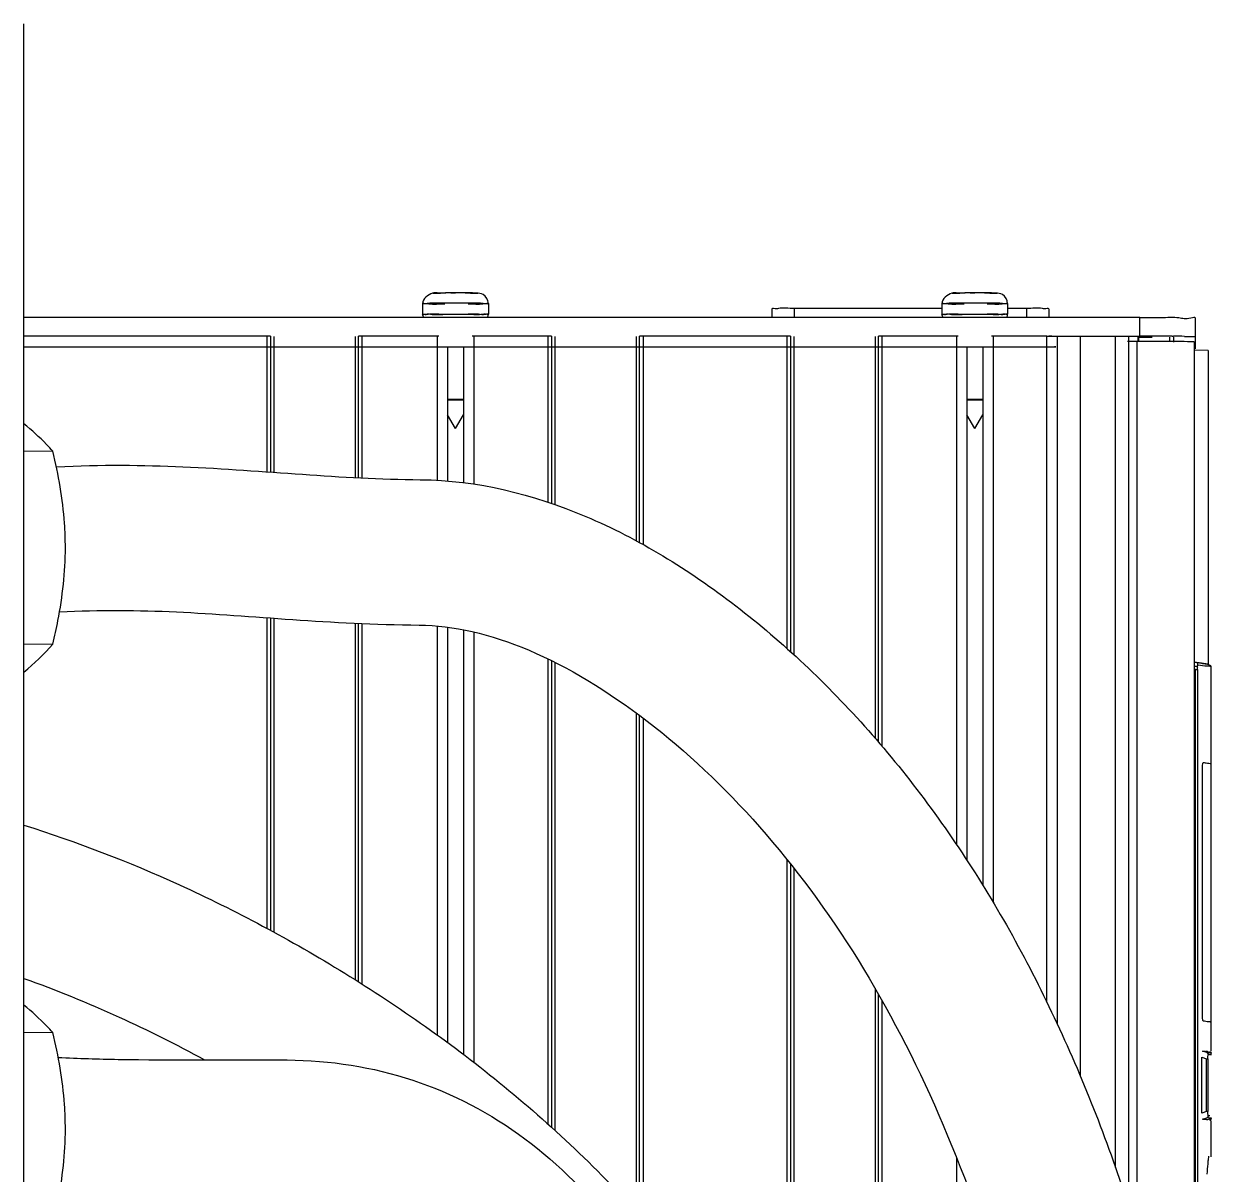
# Model space of a CAD drawing. Header units: millimetres. Extents: x 2513 to 2669, y 1505 to 1675.
# Drawn here: x 2525.7148 to 2525.8866, y 1507.386 to 1507.5512 of the extents above; entities that cross this region are included whole.
import ezdxf

# ---------------------------------------------------------------- set-up
doc = ezdxf.new("R2010")
doc.units = ezdxf.units.MM

msp = doc.modelspace()

# ---------------------------------------------------------------- linework, layer by layer
at = {"linetype": 'Continuous'}
for p, q in [((2525.7148016157, 1507.152174096387), (2525.714799458579, 1507.551224459443)), ((2525.777510326543, 1507.512570438643), (2525.77676504843, 1507.512570694308)), ((2525.778164391576, 1507.512567982644), (2525.7776364068, 1507.512569606368)), ((2525.852078502913, 1507.512570438643), (2525.851333224799, 1507.512570694308)), ((2525.852732567945, 1507.512567982644), (2525.852204583169, 1507.512569606368)), ((2525.77204239726, 1507.511052365737), (2525.77204239726, 1507.509511343753)), ((2525.775231316542, 1507.511089637544), (2525.77495776807, 1507.511088776244)), ((2525.776916164795, 1507.511091755556), (2525.776613908186, 1507.51109175555)), ((2525.7814876996, 1507.511052365737), (2525.7814876996, 1507.509511343753)), ((2525.822210176109, 1507.510316226319), (2525.822210176109, 1507.509053650335)), ((2525.825391751634, 1507.510342776516), (2525.825391751634, 1507.509053650335)), ((2525.846610573629, 1507.510342776516), (2525.825391751634, 1507.510342776516)), ((2525.846610573629, 1507.511052365737), (2525.846610573629, 1507.509511343753)), ((2525.849799492912, 1507.511089637544), (2525.84952594444, 1507.511088776244)), ((2525.851484341164, 1507.511091755556), (2525.851182084556, 1507.51109175555)), ((2525.85605587597, 1507.511052365737), (2525.85605587597, 1507.509511343753)), ((2525.858798294648, 1507.510342776516), (2525.85605587597, 1507.510342776516)), ((2525.858798294648, 1507.509053650335), (2525.858798294648, 1507.510342776516)), ((2525.861979870173, 1507.510316226319), (2525.861979870173, 1507.509053650335)), ((2525.875024329826, 1507.509053650335), (2525.714799686539, 1507.509053650335)), ((2525.775859989496, 1507.509550017616), (2525.77691357914, 1507.509550734273)), ((2525.850428165866, 1507.509550017616), (2525.85148175551, 1507.509550734273)), ((2525.875024329826, 1507.506369289458), (2525.875024329826, 1507.509053650335)), ((2525.882978268639, 1507.508987274843), (2525.882978268639, 1507.504524418722)), ((2525.749965106274, 1507.506368758491), (2525.71479970105, 1507.506369289458)), ((2525.749721656466, 1507.486881187533), (2525.749721656466, 1507.506369289458)), ((2525.750155181173, 1507.506367172113), (2525.749965106274, 1507.506368758491)), ((2525.750218777642, 1507.50636514099), (2525.750155181173, 1507.506367172113)), ((2525.750218777642, 1507.50636514099), (2525.750218777642, 1507.48684608064)), ((2525.750715898818, 1507.486810659641), (2525.750715898818, 1507.506323656308)), ((2525.762348534332, 1507.506323656308), (2525.762348534332, 1507.486050267471)), ((2525.762909023677, 1507.506367171183), (2525.762845655508, 1507.50636514099)), ((2525.762845655508, 1507.486025705012), (2525.762845655508, 1507.50636514099)), ((2525.763098908795, 1507.506368755811), (2525.762909023677, 1507.506367171183)), ((2525.774130306198, 1507.506369289458), (2525.763098908795, 1507.506368755811)), ((2525.763342776683, 1507.506369289458), (2525.763342776683, 1507.486001142554)), ((2525.774130306198, 1507.506369289458), (2525.774130306198, 1507.485656623667)), ((2525.774378866786, 1507.506365696779), (2525.774130306198, 1507.506369289458)), ((2525.779399790661, 1507.506369289458), (2525.779151230073, 1507.506365696779)), ((2525.779399790661, 1507.506369289458), (2525.779399790661, 1507.485109099592)), ((2525.79032620779, 1507.506368760652), (2525.779399790661, 1507.506369289458)), ((2525.79008292473, 1507.482511158226), (2525.79008292473, 1507.506369289458)), ((2525.79051609763, 1507.506367176064), (2525.79032620779, 1507.506368760652)), ((2525.790580045905, 1507.50636514099), (2525.79051609763, 1507.506367176064)), ((2525.790580045905, 1507.50636514099), (2525.790580045905, 1507.482335493807)), ((2525.791077167081, 1507.482159829389), (2525.791077167081, 1507.506323656308)), ((2525.802709802595, 1507.506323656308), (2525.802709802595, 1507.476974462424)), ((2525.80327029194, 1507.506367171183), (2525.80320692377, 1507.50636514099)), ((2525.80320692377, 1507.476700410467), (2525.80320692377, 1507.50636514099)), ((2525.803460177058, 1507.506368755811), (2525.80327029194, 1507.506367171183)), ((2525.824632540131, 1507.506368760652), (2525.803460177058, 1507.506368755811)), ((2525.803704044946, 1507.506369289458), (2525.803704044946, 1507.47642635851)), ((2525.824389257071, 1507.461478908757), (2525.824389257071, 1507.506369289458)), ((2525.824822429972, 1507.506367176064), (2525.824632540131, 1507.506368760652)), ((2525.824886378247, 1507.50636514099), (2525.824822429972, 1507.506367176064)), ((2525.824886378247, 1507.50636514099), (2525.824886378247, 1507.461025816985)), ((2525.825383499423, 1507.460572725213), (2525.825383499423, 1507.506323656308)), ((2525.837016134936, 1507.506323656308), (2525.837016134936, 1507.448606255009)), ((2525.837576624282, 1507.506367171183), (2525.837513256112, 1507.50636514099)), ((2525.837513256112, 1507.448026629714), (2525.837513256112, 1507.50636514099)), ((2525.8377665094, 1507.506368755811), (2525.837576624282, 1507.506367171183)), ((2525.848698482568, 1507.506369289458), (2525.8377665094, 1507.506368755811)), ((2525.838010377288, 1507.506369289458), (2525.838010377288, 1507.447447004419)), ((2525.848698482568, 1507.506369289458), (2525.848698482568, 1507.433336334721)), ((2525.848947043155, 1507.506365696779), (2525.848698482568, 1507.506369289458)), ((2525.853967967031, 1507.506369289458), (2525.853719406443, 1507.506365696779)), ((2525.853967967031, 1507.506369289458), (2525.853967967031, 1507.425036000643)), ((2525.861679599038, 1507.506369289458), (2525.853967967031, 1507.506369289458)), ((2525.861679599038, 1507.410711803242), (2525.861679599038, 1507.506369289458)), ((2525.86168328768, 1507.504828267474), (2525.86168328768, 1507.506369289458)), ((2525.86168328768, 1507.506369289458), (2525.875024329826, 1507.506369289458)), ((2525.863170962566, 1507.506356844053), (2525.863170962566, 1507.407579452259)), ((2525.863174651207, 1507.506356844053), (2525.863174651207, 1507.504815822069)), ((2525.866495420661, 1507.506284245859), (2525.866495420661, 1507.400028556758)), ((2525.866508463956, 1507.399997573402), (2525.866508463956, 1507.506280704519)), ((2525.87155581048, 1507.386923658822), (2525.87155581048, 1507.506339805459)), ((2525.87339555009, 1507.506331035286), (2525.87339555009, 1507.5056181543)), ((2525.873405405005, 1507.505608939324), (2525.873405405005, 1507.381453832421)), ((2525.875033876842, 1507.505617533545), (2525.87453992815, 1507.5056181543)), ((2525.874588977962, 1507.505618035064), (2525.874588977962, 1507.377675164203)), ((2525.874797933334, 1507.5056181543), (2525.874797933334, 1507.506287359596)), ((2525.874847056415, 1507.506284245859), (2525.874847056415, 1507.5056181543)), ((2525.874847609667, 1507.506244005717), (2525.876835541118, 1507.506244005717)), ((2525.880000912623, 1507.505596724413), (2525.879186378568, 1507.505602473902)), ((2525.879370859114, 1507.50560029617), (2525.879370859114, 1507.506244005717)), ((2525.879696356184, 1507.50635663149), (2525.879890144181, 1507.506355419197)), ((2525.87986798029, 1507.506239857249), (2525.87986798029, 1507.50549420145)), ((2525.882850707345, 1507.505552601767), (2525.882850707345, 1507.342036971187)), ((2525.71479970938, 1507.504828267474), (2525.86168328768, 1507.504828267474)), ((2525.775621669725, 1507.5048116736), (2525.775621669725, 1507.485553009298)), ((2525.777908427134, 1507.5048116736), (2525.777908427134, 1507.485332322582)), ((2525.850189846095, 1507.5048116736), (2525.850189846095, 1507.431104794318)), ((2525.852476603503, 1507.5048116736), (2525.852476603503, 1507.427512359608)), ((2525.884839192048, 1507.50431786179), (2525.882857321785, 1507.504334381273)), ((2525.884839192048, 1507.50431786179), (2525.884839192048, 1507.459218582332)), ((2525.77676504843, 1507.493106916173), (2525.775621669725, 1507.495087214238)), ((2525.77676504843, 1507.493106916173), (2525.777908427134, 1507.495087214238)), ((2525.851333224799, 1507.493106916173), (2525.850189846095, 1507.495087214238)), ((2525.851333224799, 1507.493106916173), (2525.852476603503, 1507.495087214238)), ((2525.714799790139, 1507.489888419499), (2525.718957546146, 1507.489853723859)), ((2525.749721656466, 1507.421267021896), (2525.749721656466, 1507.465916479257)), ((2525.750218777642, 1507.465881018728), (2525.750218777642, 1507.421001186721)), ((2525.750715898818, 1507.420735351546), (2525.750715898818, 1507.46584576955)), ((2525.762348534332, 1507.465131057696), (2525.762348534332, 1507.413911700484)), ((2525.762845655508, 1507.413596907345), (2525.762845655508, 1507.465108817354)), ((2525.763342776683, 1507.465086577011), (2525.763342776683, 1507.413282114206)), ((2525.774130306198, 1507.464729380047), (2525.774130306198, 1507.40599063029)), ((2525.775621669725, 1507.464569193981), (2525.775621669725, 1507.404898915318)), ((2525.777908427134, 1507.464195041627), (2525.777908427134, 1507.403183739839)), ((2525.779399790661, 1507.463862192793), (2525.779399790661, 1507.402060367059)), ((2525.714799940019, 1507.462161779409), (2525.718957245696, 1507.462127087527)), ((2525.79008292473, 1507.393146239746), (2525.79008292473, 1507.459986856422)), ((2525.790580045905, 1507.459736929076), (2525.790580045905, 1507.392705263046)), ((2525.791077167081, 1507.392261345397), (2525.791077167081, 1507.45948700173)), ((2525.883106225671, 1507.459473120503), (2525.882850707345, 1507.459482117551)), ((2525.882850707345, 1507.458947446317), (2525.883106225671, 1507.458938598193)), ((2525.883191381111, 1507.459463941411), (2525.883106225671, 1507.459473120503)), ((2525.883127519558, 1507.459471622862), (2525.883106226721, 1507.459473120452)), ((2525.883106226721, 1507.45893859814), (2525.883249969867, 1507.458895161137)), ((2525.883249955364, 1507.459429973391), (2525.883127519558, 1507.459471622862)), ((2525.883354154991, 1507.459321448835), (2525.883249955364, 1507.459429973391)), ((2525.883249969867, 1507.458895161137), (2525.88335417162, 1507.458786406694)), ((2525.883310149889, 1507.45848849824), (2525.883320860247, 1507.458829411124)), ((2525.883320860247, 1507.458829411124), (2525.883351484849, 1507.459087031985)), ((2525.883351484849, 1507.459087031985), (2525.883392104168, 1507.459175326535)), ((2525.883392103693, 1507.459175377819), (2525.883354154991, 1507.459321448835)), ((2525.883392104168, 1507.459175326535), (2525.883416003362, 1507.459172767016)), ((2525.883675052409, 1507.459408508366), (2525.883556798483, 1507.459422657749)), ((2525.885244435909, 1507.458850352694), (2525.885244435909, 1507.403667011788)), ((2525.8830243592, 1507.458490692896), (2525.882850707345, 1507.458496807345)), ((2525.8830243592, 1507.340855495913), (2525.8830243592, 1507.458490692896)), ((2525.8830243592, 1507.458490692896), (2525.883310149889, 1507.458488498241)), ((2525.883310149889, 1507.458488498241), (2525.883310149889, 1507.338911061554)), ((2525.802709802595, 1507.452248831248), (2525.802709802595, 1507.380568311588)), ((2525.80320692377, 1507.380014690732), (2525.80320692377, 1507.451878820262)), ((2525.803704044946, 1507.451508809276), (2525.803704044946, 1507.379461069877)), ((2525.884044525091, 1507.444673950823), (2525.884075059746, 1507.445000865035)), ((2525.884075059746, 1507.445000865035), (2525.884115973284, 1507.445116337372)), ((2525.8840335073, 1507.444232083976), (2525.884044525091, 1507.444673950823)), ((2525.8840335073, 1507.408872691954), (2525.8840335073, 1507.444232083976)), ((2525.824389257071, 1507.350082999735), (2525.824389257071, 1507.431158779324)), ((2525.824886378247, 1507.430544058741), (2525.824886378247, 1507.349150772629)), ((2525.825383499423, 1507.348207784905), (2525.825383499423, 1507.42992933816)), ((2525.837016134936, 1507.412683750384), (2525.837016134936, 1507.320191725407)), ((2525.837513256112, 1507.31858113099), (2525.837513256112, 1507.411807807986)), ((2525.838010377288, 1507.410931865589), (2525.838010377288, 1507.316788059384)), ((2525.88404449534, 1507.408429416104), (2525.8840335073, 1507.408872691954)), ((2525.884075023618, 1507.408096671792), (2525.88404449534, 1507.408429416104)), ((2525.884116108424, 1507.407973220566), (2525.884075023618, 1507.408096671792)), ((2525.714800241582, 1507.406374973645), (2525.718957997589, 1507.406340278005)), ((2525.883924954263, 1507.394768181479), (2525.883924954263, 1507.40278274815)), ((2525.883924954263, 1507.40278274815), (2525.884607778254, 1507.402540727515)), ((2525.884669981335, 1507.403444847007), (2525.884043189046, 1507.403667011788)), ((2525.884607778254, 1507.402540729018), (2525.884802661059, 1507.40253862874)), ((2525.884607778254, 1507.395006054197), (2525.884607778254, 1507.402540727515)), ((2525.884669980937, 1507.40344484919), (2525.884770701064, 1507.403382788478)), ((2525.884735038847, 1507.403439062345), (2525.884669981335, 1507.403444847007)), ((2525.884746611003, 1507.403592630584), (2525.885336292689, 1507.403374872104)), ((2525.884770701064, 1507.403382788478), (2525.884839930288, 1507.403284753557)), ((2525.884802661059, 1507.402538627236), (2525.884810339216, 1507.402851191451)), ((2525.884802661059, 1507.40253862874), (2525.884802661059, 1507.395003953916)), ((2525.884810339216, 1507.402851191451), (2525.884832879365, 1507.403082934611)), ((2525.884832879365, 1507.403082934611), (2525.884865173171, 1507.403165231643)), ((2525.884839930288, 1507.403284753557), (2525.884864983038, 1507.403164748008)), ((2525.884920833179, 1507.40342156732), (2525.884886670289, 1507.403424903623)), ((2525.885218495796, 1507.403500650588), (2525.885231737857, 1507.403495590209)), ((2525.885244435909, 1507.403500650645), (2525.885244435909, 1507.403281573609)), ((2525.884607778254, 1507.395006054197), (2525.883924954263, 1507.394768181479)), ((2525.88404318945, 1507.393868144771), (2525.884669981669, 1507.394086497287)), ((2525.884802661059, 1507.395003953916), (2525.884607778254, 1507.395006054194)), ((2525.884773590241, 1507.394151462213), (2525.884669980697, 1507.394086494892)), ((2525.885336293027, 1507.394014954137), (2525.884746613709, 1507.393793610021)), ((2525.884841505078, 1507.394250527081), (2525.884773590241, 1507.394151462213)), ((2525.884810373216, 1507.39468939114), (2525.884802661059, 1507.395003953918)), ((2525.88483296575, 1507.394453908155), (2525.884810373216, 1507.39468939114)), ((2525.884865168632, 1507.394366384527), (2525.88483296575, 1507.394453908155)), ((2525.884864983104, 1507.394366901516), (2525.884841505078, 1507.394250527081)), ((2525.885103797293, 1507.393733526903), (2525.885094679795, 1507.393735571188)), ((2525.885244435909, 1507.394122443078), (2525.885244435909, 1507.393842093999)), ((2525.885244435909, 1507.39359501845), (2525.885244435909, 1507.38845345569)), ((2525.848698482568, 1507.388402234881), (2525.848698482568, 1507.199694843057)), ((2525.88489204623, 1507.388574602264), (2525.884841929604, 1507.38800893595))]:
    msp.add_line(p, q, dxfattribs=at)
for centre, radius, start, end in [((2525.7760023254, 1507.33217754625), 0.1803915651920694, 90.19819900199296, 90.5598786649135), ((2525.775526638243, 1507.637039746537), 0.1245195423650433, 269.4079244007722, 269.5773362994533), ((2525.776769351613, 1507.141918760631), 0.3706518817733171, 90.0006651946367, 90.21502900984717), ((2525.775791835715, 1507.448452419714), 0.06412117465421854, 89.70858209312568, 90.20976723664616), ((2525.776951170795, 1507.671840369448), 0.1592697838904345, 269.7002617461345, 269.9330442430223), ((2525.776708292374, 1507.098397347431), 0.4141732988364471, 89.87160668468863, 89.99214849762812), ((2525.777533800572, 1507.332948596302), 0.1796204932483733, 89.43973710297684, 89.7988521467916), ((2525.778003719833, 1507.637006398843), 0.1244861937159664, 270.4226673353603, 270.5922525124068), ((2525.850570501772, 1507.332177545879), 0.1803915655637172, 90.19819900199296, 90.55987865707708), ((2525.850094814613, 1507.637039746527), 0.1245195423553991, 269.4079244007722, 269.5773362994533), ((2525.851337527983, 1507.141918760292), 0.3706518821124532, 90.0006651946367, 90.21502900984717), ((2525.850360012085, 1507.448452419776), 0.06412117459158127, 89.70858209312568, 90.20976723664616), ((2525.851519347164, 1507.671840369162), 0.1592697836049876, 269.7002617461345, 269.9330442430223), ((2525.851276468743, 1507.098397347429), 0.4141732988388331, 89.87160668468863, 89.99214849762812), ((2525.852101976942, 1507.332948596302), 0.1796204932483733, 89.43973710297684, 89.7988521467916), ((2525.852571896213, 1507.637006397801), 0.1244861926742986, 270.4226673353603, 270.5922525124068), ((2525.775940487234, 1507.823135008775), 0.3136616163001711, 269.5417394284224, 269.8212245891391), ((2525.777589609629, 1507.195887679527), 0.3136616155036835, 89.54173942842245, 89.82122458913918), ((2525.850508663601, 1507.823135008176), 0.3136616157016372, 269.5417394284224, 269.8212245891391), ((2525.852157785997, 1507.195887679129), 0.3136616159011816, 89.54173942842245, 89.82122458913918), ((2525.86244508484, 1507.437981616495), 0.06838601074853551, 90.02640638502254, 90.38522937823959), ((2525.874581105475, 1507.403993616331), 0.1016244354704678, 90.35277575702057, 90.6130532494068), ((2525.874553846916, 1507.417399557588), 0.08821859781047199, 90.00903988870841, 90.38868077595761), ((2525.87505238495, 1506.598301017443), 0.9080682724481826, 89.84788820941137, 90.0017701785549), ((2525.873606319559, 1506.502567933509), 1.003050615897755, 89.7804250739598, 89.91845572271718), ((2525.874707356411, 1506.785853129647), 0.7197632806656324, 89.6434512170587, 89.7816506524719), ((2525.875775161772, 1506.84416796201), 0.662200279185686, 89.6607231851626, 89.85394785501593), ((2525.877994327465, 1507.19466606153), 0.3116951231639146, 89.36225256028823, 89.65150893132903), ((2525.878294624433, 1507.264290465946), 0.241312291014825, 89.15166516080447, 89.59486553129851), ((2525.776761089055, 1507.752859477042), 0.2556396296145706, 269.7428852634, 270.0008874029527), ((2525.776777513055, 1507.267846635072), 0.2294130380194566, 90.00311303517071, 90.28574909112523), ((2525.776769007806, 1507.24162004362), 0.2556396291642782, 89.74288526340003, 90.00088740295267), ((2525.776752583806, 1507.726632884968), 0.2294130378486457, 270.0031130351707, 270.2857490911252), ((2525.851329265425, 1507.752859477271), 0.2556396298434452, 269.7428852634, 270.0008874029527), ((2525.851345689425, 1507.267846635072), 0.2294130380194566, 90.00311303517071, 90.28574909112523), ((2525.851337184175, 1507.241620043151), 0.2556396296327652, 89.74288526340003, 90.00088740295267), ((2525.851320760176, 1507.726632884967), 0.2294130378476515, 270.0031130351707, 270.2857490911252), ((2525.688410622502, 1507.489355869956), 0.04092068891196885, 310.1727908654664, 318.2866877251881), ((2525.881362301146, 1507.506012630294), 0.04710632410837801, 272.1216334585245, 272.3524809488268), ((2525.878986642562, 1507.420586825584), 0.03910465856775391, 82.78130539517281, 83.9214295188918), ((2525.878789682683, 1507.418864971185), 0.04083688690970081, 83.29626187100348, 83.81222032299699), ((2525.883273054445, 1507.392386219571), 0.01130292897235503, 82.78712854754714, 83.54365384104939), ((2525.883570616532, 1507.394759102919), 0.008911463067431749, 82.41688686350375, 82.76962333773929), ((2525.882659785761, 1507.380395323557), 0.02313699575787103, 84.47685841224573, 84.85398819308806), ((2525.88304089751, 1507.382397939117), 0.02084726410233602, 84.28727153123356, 84.9798134758023), ((2525.883482913175, 1507.386698987577), 0.01652358242256848, 83.5525071142708, 84.32780876252771), ((2525.881947426653, 1507.369960077069), 0.02399974839331611, 84.35166157095415, 84.9903016618326), ((2525.882682404647, 1507.377373551265), 0.01654993042045268, 83.54140787819522, 84.35774353404886), ((2525.883332367573, 1507.383096242955), 0.01079044736278894, 82.4688816944323, 83.55266573763694), ((2525.882584209391, 1507.370830572216), 0.02334927187083402, 84.25664524468854, 84.87498112183034), ((2525.882481512821, 1507.367644210575), 0.02682827604842433, 84.36446932143865, 84.90262639771723), ((2525.883286812633, 1507.377802753312), 0.01634177888509832, 83.47815631370511, 84.26138385789608), ((2525.884610107638, 1507.391542027646), 0.002246429042771176, 77.54294718321763, 78.84592405658886), ((2525.883795691514, 1507.382277198731), 0.01183849009069599, 82.86805828382295, 83.46542418781767), ((2525.884088395788, 1507.384626415066), 0.009471109407473177, 82.42879064090587, 82.86063796026448), ((2526.146849835853, 1507.365100974604), 0.2630074624755702, 175.123902667688, 175.443703382653), ((2526.142364942986, 1507.365481495272), 0.25850645640931, 175.0006411090049, 175.1234420841658)]:
    msp.add_arc(centre, radius, start, end, dxfattribs=at)
for points in [[(2525.773483720773, 1507.512545261054), (2525.772841038103, 1507.512289487551), (2525.77204239726, 1507.511744074563), (2525.77204239726, 1507.511052365737)], [(2525.848051897143, 1507.512545261054), (2525.847409214472, 1507.512289487551), (2525.846610573629, 1507.511744074563), (2525.846610573629, 1507.511052365737)]]:
    msp.add_open_spline(points, degree=3, dxfattribs=at)
for points, knots in [([(2525.774345284251, 1507.512548666877), (2525.77419346263, 1507.512549374239), (2525.773911682982, 1507.512626534068), (2525.773611575128, 1507.512596144263), (2525.773483720773, 1507.512545261054)], [0, 0, 0, 0, 0.5245580656000001, 1, 1, 1, 1]), ([(2525.774239616496, 1507.51256049902), (2525.774004376386, 1507.512558032922), (2525.773063639144, 1507.512543668639), (2525.774004577057, 1507.512529318861), (2525.774239917455, 1507.512526852504)], [0, 0, 0, 0, 0.4998934521, 1, 1, 1, 1]), ([(2525.774672086097, 1507.512554465356), (2525.774615039481, 1507.512552730462), (2525.774506126154, 1507.512549711071), (2525.774397165714, 1507.512548425153), (2525.774345284251, 1507.512548666877)], [0, 0, 0, 0, 0.5238215950999999, 1, 1, 1, 1]), ([(2525.775557080355, 1507.512573164633), (2525.775404292599, 1507.512572438658), (2525.775109204033, 1507.51256936699), (2525.774814305478, 1507.512558790513), (2525.774672086097, 1507.512554465356)], [0, 0, 0, 0, 0.5177994753, 1, 1, 1, 1]), ([(2525.7814876996, 1507.511052365737), (2525.7814876996, 1507.511547949331), (2525.780976163908, 1507.512475153317), (2525.779323153773, 1507.512593505394), (2525.778260327839, 1507.512569744066), (2525.777510326543, 1507.512570438643)], [0, 0, 0, 0, 0.3129519025, 0.5263878050999999, 1, 1, 1, 1]), ([(2525.779290480363, 1507.512526855651), (2525.779525720474, 1507.512529321749), (2525.780466457716, 1507.512543686031), (2525.779525519802, 1507.51255803581), (2525.779290179404, 1507.512560502166)], [0, 0, 0, 0, 0.4998934521, 1, 1, 1, 1]), ([(2525.848913460621, 1507.512548666877), (2525.848761638999, 1507.512549374239), (2525.848479859352, 1507.512626534068), (2525.848179751498, 1507.512596144263), (2525.848051897143, 1507.512545261054)], [0, 0, 0, 0, 0.5245580656000001, 1, 1, 1, 1]), ([(2525.848807792866, 1507.51256049902), (2525.848572552755, 1507.512558032922), (2525.847631815514, 1507.512543668639), (2525.848572753427, 1507.512529318861), (2525.848808093825, 1507.512526852504)], [0, 0, 0, 0, 0.4998934521, 1, 1, 1, 1]), ([(2525.849240262467, 1507.512554465356), (2525.84918321585, 1507.512552730462), (2525.849074302524, 1507.512549711071), (2525.848965342084, 1507.512548425153), (2525.848913460621, 1507.512548666877)], [0, 0, 0, 0, 0.5238215950999999, 1, 1, 1, 1]), ([(2525.850125256724, 1507.512573164633), (2525.849972468969, 1507.512572438658), (2525.849677380403, 1507.51256936699), (2525.849382481848, 1507.512558790513), (2525.849240262467, 1507.512554465356)], [0, 0, 0, 0, 0.5177994753, 1, 1, 1, 1]), ([(2525.85605587597, 1507.511052365737), (2525.85605587597, 1507.511547949331), (2525.855544340277, 1507.512475153317), (2525.853891330142, 1507.512593505394), (2525.852828504209, 1507.512569744066), (2525.852078502913, 1507.512570438643)], [0, 0, 0, 0, 0.3129519025, 0.5263878050999999, 1, 1, 1, 1]), ([(2525.853858656733, 1507.512526855651), (2525.854093896844, 1507.512529321749), (2525.855034634085, 1507.512543686031), (2525.854093696172, 1507.51255803581), (2525.853858355773, 1507.512560502166)], [0, 0, 0, 0, 0.4998934521, 1, 1, 1, 1]), ([(2525.77495776807, 1507.511088776244), (2525.774251396388, 1507.511086339033), (2525.773209617812, 1507.511204844752), (2525.77246876849, 1507.510984867675), (2525.77204239726, 1507.511120306249), (2525.77204239726, 1507.511052365737)], [0, 0, 0, 0, 0.7267655335, 0.9300983745, 1, 1, 1, 1]), ([(2525.77204239726, 1507.511052365737), (2525.77204239726, 1507.510976411002), (2525.772518149463, 1507.511129163694), (2525.773335566332, 1507.51088554427), (2525.774483921248, 1507.511017181764), (2525.775260590993, 1507.51101501123)], [0, 0, 0, 0, 0.07079499, 0.2760880331, 1, 1, 1, 1]), ([(2525.775896330241, 1507.511091098158), (2525.77578447187, 1507.511090923157), (2525.775562800463, 1507.511090508157), (2525.775341129366, 1507.511089951112), (2525.775231316542, 1507.511089637544)], [0, 0, 0, 0, 0.5046132098, 1, 1, 1, 1]), ([(2525.776613908186, 1507.51109175555), (2525.776493981608, 1507.511091722851), (2525.776254788871, 1507.511091580514), (2525.776015596274, 1507.511091284749), (2525.775896330241, 1507.511091098158)], [0, 0, 0, 0, 0.5013804859000001, 1, 1, 1, 1]), ([(2525.777634886468, 1507.511091096405), (2525.777515431514, 1507.511091283538), (2525.777275857675, 1507.511091580133), (2525.777036283694, 1507.511091722811), (2525.776916164795, 1507.511091755556)], [0, 0, 0, 0, 0.4986146188, 1, 1, 1, 1]), ([(2525.778298780318, 1507.511089637544), (2525.778189151332, 1507.511089950588), (2525.777967853518, 1507.51109050682), (2525.777746555395, 1507.51109092147), (2525.777634886468, 1507.511091096405)], [0, 0, 0, 0, 0.4953916743, 1, 1, 1, 1]), ([(2525.7814876996, 1507.511052365737), (2525.7814876996, 1507.511127535661), (2525.781016771523, 1507.510976478909), (2525.780206754224, 1507.51121780934), (2525.779068684796, 1507.511087439093), (2525.778298780318, 1507.511089637544)], [0, 0, 0, 0, 0.0707065704, 0.2758070771, 1, 1, 1, 1]), ([(2525.778572328789, 1507.511015955231), (2525.779278700471, 1507.511018392442), (2525.780320479047, 1507.510899886722), (2525.78106132837, 1507.5111198638), (2525.7814876996, 1507.510984425225), (2525.7814876996, 1507.511052365737)], [0, 0, 0, 0, 0.7267655335, 0.9300983745, 1, 1, 1, 1]), ([(2525.825391751634, 1507.510342776516), (2525.824641846394, 1507.510342776516), (2525.823517146688, 1507.51047454735), (2525.822710375325, 1507.510230160914), (2525.822210176109, 1507.510397547729), (2525.822210176109, 1507.510316226319)], [0, 0, 0, 0, 0.7070459970999999, 0.9233263426999999, 1, 1, 1, 1]), ([(2525.84952594444, 1507.511088776244), (2525.848819572758, 1507.511086339033), (2525.847777794182, 1507.511204844752), (2525.84703694486, 1507.510984867675), (2525.846610573629, 1507.511120306249), (2525.846610573629, 1507.511052365737)], [0, 0, 0, 0, 0.7267655335, 0.9300983745, 1, 1, 1, 1]), ([(2525.846610573629, 1507.511052365737), (2525.846610573629, 1507.510976411002), (2525.847086325833, 1507.511129163694), (2525.847903742702, 1507.51088554427), (2525.849052097617, 1507.511017181764), (2525.849828767362, 1507.51101501123)], [0, 0, 0, 0, 0.07079499, 0.2760880331, 1, 1, 1, 1]), ([(2525.850464506611, 1507.511091098158), (2525.85035264824, 1507.511090923157), (2525.850130976833, 1507.511090508157), (2525.849909305735, 1507.511089951112), (2525.849799492912, 1507.511089637544)], [0, 0, 0, 0, 0.5046132098, 1, 1, 1, 1]), ([(2525.851182084556, 1507.51109175555), (2525.851062157978, 1507.511091722851), (2525.850822965241, 1507.511091580514), (2525.850583772644, 1507.511091284749), (2525.850464506611, 1507.511091098158)], [0, 0, 0, 0, 0.5013804859000001, 1, 1, 1, 1]), ([(2525.852203062838, 1507.511091096405), (2525.852083607884, 1507.511091283538), (2525.851844034044, 1507.511091580133), (2525.851604460064, 1507.511091722811), (2525.851484341164, 1507.511091755556)], [0, 0, 0, 0, 0.4986146188, 1, 1, 1, 1]), ([(2525.852866956687, 1507.511089637544), (2525.852757327702, 1507.511089950588), (2525.852536029887, 1507.51109050682), (2525.852314731764, 1507.51109092147), (2525.852203062838, 1507.511091096405)], [0, 0, 0, 0, 0.4953916743, 1, 1, 1, 1]), ([(2525.85605587597, 1507.511052365737), (2525.85605587597, 1507.511127535661), (2525.855584947893, 1507.510976478909), (2525.854774930594, 1507.51121780934), (2525.853636861166, 1507.511087439093), (2525.852866956687, 1507.511089637544)], [0, 0, 0, 0, 0.0707065704, 0.2758070771, 1, 1, 1, 1]), ([(2525.853140505159, 1507.511015955231), (2525.853846876841, 1507.511018392442), (2525.854888655416, 1507.510899886722), (2525.855629504739, 1507.5111198638), (2525.85605587597, 1507.510984425225), (2525.85605587597, 1507.511052365737)], [0, 0, 0, 0, 0.7267655335, 0.9300983745, 1, 1, 1, 1]), ([(2525.861979870173, 1507.510316226319), (2525.861979870173, 1507.510397554936), (2525.861479652626, 1507.510230158892), (2525.860672877933, 1507.510474545023), (2525.859548189841, 1507.510342776516), (2525.858798294648, 1507.510342776516)], [0, 0, 0, 0, 0.0766804533, 0.2929634728, 1, 1, 1, 1]), ([(2525.773431799503, 1507.509483424966), (2525.773089037179, 1507.509486276568), (2525.772797639309, 1507.509647862556), (2525.772041799373, 1507.509390853495), (2525.772042397594, 1507.509511343753)], [0, 0, 0, 0, 0.7399080414, 1, 1, 1, 1]), ([(2525.77204239726, 1507.509511343753), (2525.77204239726, 1507.50943343823), (2525.772057226402, 1507.509293728401), (2525.772133715375, 1507.509173125364), (2525.772177204933, 1507.509133350127)], [0, 0, 0, 0, 0.5693134546999999, 1, 1, 1, 1]), ([(2525.772042397594, 1507.509511343753), (2525.772042731235, 1507.509578543774), (2525.772463772713, 1507.509444695991), (2525.773198635335, 1507.509662477976), (2525.774229815789, 1507.509545197758), (2525.77492961794, 1507.509547656065)], [0, 0, 0, 0, 0.0698146075, 0.2729747561, 1, 1, 1, 1]), ([(2525.77492961794, 1507.509547656065), (2525.775082264516, 1507.509548192291), (2525.77539238807, 1507.509549119999), (2525.775702512339, 1507.509549760613), (2525.775859989496, 1507.509550017616)], [0, 0, 0, 0, 0.4922130587, 1, 1, 1, 1]), ([(2525.77691357914, 1507.509550734273), (2525.777039949841, 1507.509550700413), (2525.777291913852, 1507.509550547318), (2525.777543877701, 1507.50955022393), (2525.777669470864, 1507.509550019191)], [0, 0, 0, 0, 0.5015426328, 1, 1, 1, 1]), ([(2525.777669470864, 1507.509550019191), (2525.777821495149, 1507.509549771364), (2525.778121105629, 1507.509549157413), (2525.77842071545, 1507.509548276057), (2525.778568301157, 1507.509547768163)], [0, 0, 0, 0, 0.5074061125, 1, 1, 1, 1]), ([(2525.781487699265, 1507.509511343753), (2525.781487365624, 1507.509444143731), (2525.781066324146, 1507.509577991514), (2525.780331461524, 1507.509360209529), (2525.77930028107, 1507.509477489747), (2525.77860047892, 1507.50947503144)], [0, 0, 0, 0, 0.0698146075, 0.2729747561, 1, 1, 1, 1]), ([(2525.780098297357, 1507.509539262539), (2525.78044105968, 1507.509536410937), (2525.78073245755, 1507.509374824949), (2525.781488297486, 1507.50963183401), (2525.781487699265, 1507.509511343753)], [0, 0, 0, 0, 0.7399080414, 1, 1, 1, 1]), ([(2525.781394289392, 1507.509106193141), (2525.781427675774, 1507.509155012731), (2525.781478276175, 1507.509289589523), (2525.7814876996, 1507.509430396401), (2525.7814876996, 1507.509511343753)], [0, 0, 0, 0, 0.4221813208, 1, 1, 1, 1]), ([(2525.847999975872, 1507.509483424966), (2525.847657213548, 1507.509486276568), (2525.847365815679, 1507.509647862556), (2525.846609975742, 1507.509390853495), (2525.846610573964, 1507.509511343753)], [0, 0, 0, 0, 0.7399080414, 1, 1, 1, 1]), ([(2525.846610573964, 1507.509511343753), (2525.846610907604, 1507.509578543774), (2525.847031949083, 1507.509444695991), (2525.847766811705, 1507.509662477976), (2525.848797992159, 1507.509545197758), (2525.84949779431, 1507.509547656065)], [0, 0, 0, 0, 0.0698146075, 0.2729747561, 1, 1, 1, 1]), ([(2525.846610573629, 1507.509511343753), (2525.846610573629, 1507.50943343823), (2525.846625402771, 1507.509293728401), (2525.846701891744, 1507.509173125364), (2525.846745381303, 1507.509133350127)], [0, 0, 0, 0, 0.5693134546999999, 1, 1, 1, 1]), ([(2525.84949779431, 1507.509547656065), (2525.849650440886, 1507.509548192291), (2525.84996056444, 1507.509549119999), (2525.850270688709, 1507.509549760613), (2525.850428165866, 1507.509550017616)], [0, 0, 0, 0, 0.4922130587, 1, 1, 1, 1]), ([(2525.85148175551, 1507.509550734273), (2525.851608126211, 1507.509550700413), (2525.851860090221, 1507.509550547318), (2525.852112054071, 1507.50955022393), (2525.852237647234, 1507.509550019191)], [0, 0, 0, 0, 0.5015426328, 1, 1, 1, 1]), ([(2525.852237647234, 1507.509550019191), (2525.852389671519, 1507.509549771364), (2525.852689281998, 1507.509549157413), (2525.85298889182, 1507.509548276057), (2525.853136477527, 1507.509547768163)], [0, 0, 0, 0, 0.5074061125, 1, 1, 1, 1]), ([(2525.856055875635, 1507.509511343753), (2525.856055541994, 1507.509444143731), (2525.855634500516, 1507.509577991514), (2525.854899637894, 1507.509360209529), (2525.85386845744, 1507.509477489747), (2525.853168655289, 1507.50947503144)], [0, 0, 0, 0, 0.0698146075, 0.2729747561, 1, 1, 1, 1]), ([(2525.854666473726, 1507.509539262539), (2525.85500923605, 1507.509536410937), (2525.85530063392, 1507.509374824949), (2525.856056473856, 1507.50963183401), (2525.856055875635, 1507.509511343753)], [0, 0, 0, 0, 0.7399080414, 1, 1, 1, 1]), ([(2525.855962465762, 1507.509106193141), (2525.855995852144, 1507.509155012731), (2525.856046452545, 1507.509289589523), (2525.85605587597, 1507.509430396401), (2525.85605587597, 1507.509511343753)], [0, 0, 0, 0, 0.4221813208, 1, 1, 1, 1]), ([(2525.875024329826, 1507.509053650335), (2525.876038985286, 1507.509053650335), (2525.877851795138, 1507.508994005599), (2525.880519159748, 1507.509181500957), (2525.88172553209, 1507.508769768827), (2525.882978268639, 1507.509189370463), (2525.882978268639, 1507.508987274843)], [0, 0, 0, 0, 0.382665034, 0.707018185, 0.9237820814, 1, 1, 1, 1]), ([(2525.873493765323, 1507.505612234586), (2525.873452479783, 1507.505611774379), (2525.873385527685, 1507.505610920996), (2525.873318574589, 1507.505609908246), (2525.873292913582, 1507.505609216752)], [0, 0, 0, 0, 0.6166229808, 1, 1, 1, 1]), ([(2525.881463669622, 1507.50634187623), (2525.881658668176, 1507.506339632482), (2525.882156378294, 1507.506326894862), (2525.882656924486, 1507.506342799691), (2525.882958179167, 1507.506307601265)], [0, 0, 0, 0, 0.3913413887, 1, 1, 1, 1]), ([(2525.882850707345, 1507.505552601767), (2525.882724268182, 1507.505558537269), (2525.882396476838, 1507.505567067775), (2525.882068681572, 1507.505573160083), (2525.881867420632, 1507.505576306645)], [0, 0, 0, 0, 0.3860699149, 1, 1, 1, 1]), ([(2525.882958179167, 1507.506307601265), (2525.882963224404, 1507.506307011783), (2525.882968153093, 1507.506305614965), (2525.882978268639, 1507.506304764324), (2525.882978268639, 1507.506302913966)], [0, 0, 0, 0, 0.7329897979000001, 1, 1, 1, 1]), ([(2525.86168328768, 1507.504828267474), (2525.862024988519, 1507.504828267474), (2525.862231954254, 1507.504827189704), (2525.863103741276, 1507.504824530199), (2525.862855202899, 1507.504818914352), (2525.862796598768, 1507.504818288905)], [0, 0, 0, 0, 0.6997651229, 0.8799784567, 1, 1, 1, 1]), ([(2525.718957546146, 1507.489853723859), (2525.71865727333, 1507.490181567342), (2525.717346764721, 1507.491566291154), (2525.715935361636, 1507.492855142857), (2525.71480818451, 1507.493785922549)], [0, 0, 0, 0, 0.2332027264, 1, 1, 1, 1]), ([(2525.720751532967, 1507.47597543398), (2525.720751545742, 1507.477154353161), (2525.720580779432, 1507.481826676319), (2525.719760855526, 1507.486454962668), (2525.718957546146, 1507.489853723859)], [0, 0, 0, 0, 0.2523737305, 1, 1, 1, 1]), ([(2525.719452309353, 1507.487603563771), (2525.725902230831, 1507.487930573793), (2525.744409490866, 1507.487699031677), (2525.760135697234, 1507.485843537685), (2525.771722122803, 1507.485746851288)], [0, 0, 0, 0, 0.3245108209, 1, 1, 1, 1]), ([(2525.771722122803, 1507.485746851288), (2525.779916072186, 1507.485678474424), (2525.79588364605, 1507.481680111506), (2525.81743174142, 1507.468412479728), (2525.836524272371, 1507.450391615706), (2525.852876870576, 1507.428294213568), (2525.865859595808, 1507.403113468325), (2525.875605317433, 1507.376174632441), (2525.882329382409, 1507.348417353459), (2525.88705772095, 1507.310326745729), (2525.885577090929, 1507.280834125773), (2525.882212063983, 1507.261750195983)], [0, 0, 0, 0, 0.1, 0.2, 0.3, 0.4, 0.5, 0.6, 0.7, 0.8, 1, 1, 1, 1]), ([(2525.718957245696, 1507.462127087527), (2525.719223291702, 1507.463248171672), (2525.720216041656, 1507.467799530936), (2525.720751494955, 1507.472467602825), (2525.720751532967, 1507.47597543398)], [0, 0, 0, 0, 0.247254741, 1, 1, 1, 1]), ([(2525.719902213139, 1507.466752973029), (2525.725740206797, 1507.467077732679), (2525.742228186621, 1507.466864348017), (2525.758635408436, 1507.464976240958), (2525.771547897057, 1507.464868488831)], [0, 0, 0, 0, 0.3321868897, 1, 1, 1, 1]), ([(2525.771547897057, 1507.464868488831), (2525.776434738037, 1507.464827709124), (2525.787107814591, 1507.462387382232), (2525.804472752487, 1507.451875192089), (2525.82076016099, 1507.436533789783), (2525.835014343985, 1507.417313194445), (2525.84662517725, 1507.394846924321), (2525.855571065247, 1507.370154294707), (2525.861747934843, 1507.344640225825), (2525.866076136041, 1507.309788143913), (2525.864709594136, 1507.282726562088), (2525.861650177688, 1507.265375827717)], [0, 0, 0, 0, 0.1, 0.2, 0.3, 0.4, 0.5, 0.6, 0.7, 0.8, 1, 1, 1, 1]), ([(2525.883416003362, 1507.459172767016), (2525.883874273025, 1507.459123578985), (2525.884288375242, 1507.458953135359), (2525.885244446743, 1507.459003587926), (2525.885244460685, 1507.458843167539)], [0, 0, 0, 0, 0.7418080836, 1, 1, 1, 1]), ([(2525.884750538012, 1507.459237749505), (2525.884611260939, 1507.459272770638), (2525.884252736812, 1507.4593341131), (2525.883892948243, 1507.459382017498), (2525.883675052409, 1507.459408508366)], [0, 0, 0, 0, 0.3955040646, 1, 1, 1, 1]), ([(2525.883900414158, 1507.459381531027), (2525.883996322429, 1507.459369337855), (2525.884175358752, 1507.459345865053), (2525.884353872689, 1507.459318461407), (2525.884436489408, 1507.459303920385)], [0, 0, 0, 0, 0.535426311, 1, 1, 1, 1]), ([(2525.884436489408, 1507.459303920385), (2525.884550835872, 1507.459283794743), (2525.884746716688, 1507.459245352333), (2525.884945834672, 1507.459199527505), (2525.885020830582, 1507.459159898016)], [0, 0, 0, 0, 0.5778428417, 1, 1, 1, 1]), ([(2525.885020830582, 1507.459159898016), (2525.885074440163, 1507.459131569534), (2525.885191686452, 1507.459057501708), (2525.885244437081, 1507.458917264403), (2525.88524443482, 1507.458843167166)], [0, 0, 0, 0, 0.4500369668, 1, 1, 1, 1]), ([(2525.884115973284, 1507.445116337372), (2525.884325261432, 1507.445096999297), (2525.884660592644, 1507.445060820939), (2525.884996065038, 1507.445011261883), (2525.885118979409, 1507.44497711172)], [0, 0, 0, 0, 0.6222937006, 1, 1, 1, 1]), ([(2525.885118979409, 1507.44497711172), (2525.885151208819, 1507.444968157198), (2525.885193982946, 1507.44495677127), (2525.88524444529, 1507.44492300913), (2525.88524444529, 1507.444907374714)], [0, 0, 0, 0, 0.6814805559, 1, 1, 1, 1]), ([(2525.714800598807, 1507.436117054941), (2525.722278603915, 1507.433772259373), (2525.737868953493, 1507.427784674805), (2525.760996412078, 1507.415415260524), (2525.784074431172, 1507.399256603264), (2525.805252475124, 1507.379106836182), (2525.822768343902, 1507.354814376004), (2525.835667803351, 1507.327401839968), (2525.843300595059, 1507.297311409299), (2525.843166944444, 1507.276101102311), (2525.841301689596, 1507.265522764265)], [0, 0, 0, 0, 0.1159916035, 0.2422785173, 0.3685654311, 0.4948523448, 0.6211392586, 0.7474261724, 0.8737130862000001, 1, 1, 1, 1]), ([(2525.714800376673, 1507.414101948346), (2525.719360113569, 1507.412471681061), (2525.728015601885, 1507.40895259332), (2525.736643184499, 1507.404637010412), (2525.740706225024, 1507.402420252448)], [0, 0, 0, 0, 0.5262599258, 1, 1, 1, 1]), ([(2525.718957997589, 1507.406340278005), (2525.718657724774, 1507.406668121488), (2525.717347216164, 1507.4080528453), (2525.715935813079, 1507.409341697002), (2525.714808635953, 1507.410272476695)], [0, 0, 0, 0, 0.2332027264, 1, 1, 1, 1]), ([(2525.885244445292, 1507.407764270395), (2525.885244445288, 1507.407864607984), (2525.884661911754, 1507.407861054404), (2525.884399065918, 1507.407947073921), (2525.884116108424, 1507.407973220566)], [0, 0, 0, 0, 0.2609556414, 1, 1, 1, 1]), ([(2525.72075198441, 1507.392461988125), (2525.720751997185, 1507.393640907307), (2525.720581230874, 1507.398313230465), (2525.719761306969, 1507.402941516814), (2525.718957997589, 1507.406340278005)], [0, 0, 0, 0, 0.2523737305, 1, 1, 1, 1]), ([(2525.719716817403, 1507.402743688447), (2525.722636155216, 1507.402606063561), (2525.733361551158, 1507.402295736972), (2525.743936995721, 1507.402465270512), (2525.752587750309, 1507.402393081701)], [0, 0, 0, 0, 0.2660223926, 1, 1, 1, 1]), ([(2525.752587750309, 1507.402393081701), (2525.758808656641, 1507.402341169485), (2525.770946412591, 1507.400439686465), (2525.792653103387, 1507.389044798826), (2525.808446153365, 1507.367770401163), (2525.816407600033, 1507.341480916726), (2525.818957075955, 1507.322475319728), (2525.819471857173, 1507.309986579097), (2525.819512258225, 1507.304775287073)], [0, 0, 0, 0, 0.1492027824, 0.2984055648, 0.5968111295, 0.7460139119, 0.8952166943000001, 1, 1, 1, 1]), ([(2525.884043189046, 1507.403667011788), (2525.884132008039, 1507.403659222995), (2525.884299065001, 1507.403643803578), (2525.884465923187, 1507.403626329128), (2525.884544025577, 1507.403617463302)], [0, 0, 0, 0, 0.5314604934, 1, 1, 1, 1]), ([(2525.885336292689, 1507.403374872104), (2525.885271914789, 1507.403383290525), (2525.885133529037, 1507.403399839599), (2525.88499491131, 1507.403414269261), (2525.884920833179, 1507.40342156732)], [0, 0, 0, 0, 0.4658776381, 1, 1, 1, 1]), ([(2525.885044675415, 1507.403545232161), (2525.885064293623, 1507.403541346685), (2525.885100914963, 1507.403533669613), (2525.885137289803, 1507.403524875369), (2525.885154121097, 1507.403520409005)], [0, 0, 0, 0, 0.5345529146, 1, 1, 1, 1]), ([(2525.885154121097, 1507.403520409005), (2525.885165747898, 1507.403517323709), (2525.885187362068, 1507.403511230454), (2525.885208701827, 1507.403504215156), (2525.885218495796, 1507.403500650588)], [0, 0, 0, 0, 0.5357817904, 1, 1, 1, 1]), ([(2525.885231737857, 1507.403495590209), (2525.885234502397, 1507.403494478179), (2525.885239832301, 1507.403492259877), (2525.885245098333, 1507.403489893211), (2525.885247626234, 1507.40348870652)], [0, 0, 0, 0, 0.516217787, 1, 1, 1, 1]), ([(2525.885247626234, 1507.40348870652), (2525.885253431944, 1507.403485981102), (2525.885263795054, 1507.403480646363), (2525.885273496474, 1507.403474113865), (2525.885277516906, 1507.403470772183)], [0, 0, 0, 0, 0.5509263149, 1, 1, 1, 1]), ([(2525.885154120597, 1507.393721216287), (2525.885146080871, 1507.39372334951), (2525.88512934051, 1507.393727597915), (2525.885112527209, 1507.393731545963), (2525.885103797293, 1507.393733526903)], [0, 0, 0, 0, 0.4816464187, 1, 1, 1, 1]), ([(2525.885247626088, 1507.393689504099), (2525.885234570515, 1507.393695636048), (2525.885203666713, 1507.39370728199), (2525.885172019461, 1507.393716467086), (2525.885154120597, 1507.393721216287)], [0, 0, 0, 0, 0.4378558637, 1, 1, 1, 1]), ([(2525.885277518551, 1507.393671558556), (2525.885273498064, 1507.393674902267), (2525.885263796391, 1507.393681438857), (2525.885253432265, 1507.39368677705), (2525.885247626088, 1507.393689504099)], [0, 0, 0, 0, 0.449094051, 1, 1, 1, 1]), ([(2525.718957697139, 1507.378613641673), (2525.719223743145, 1507.379734725817), (2525.7202164931, 1507.384286085082), (2525.720751946399, 1507.38895415697), (2525.72075198441, 1507.392461988125)], [0, 0, 0, 0, 0.247254741, 1, 1, 1, 1])]:
    msp.add_open_spline(points, degree=3, knots=knots, dxfattribs=at)

doc.saveas('drawing.dxf')
